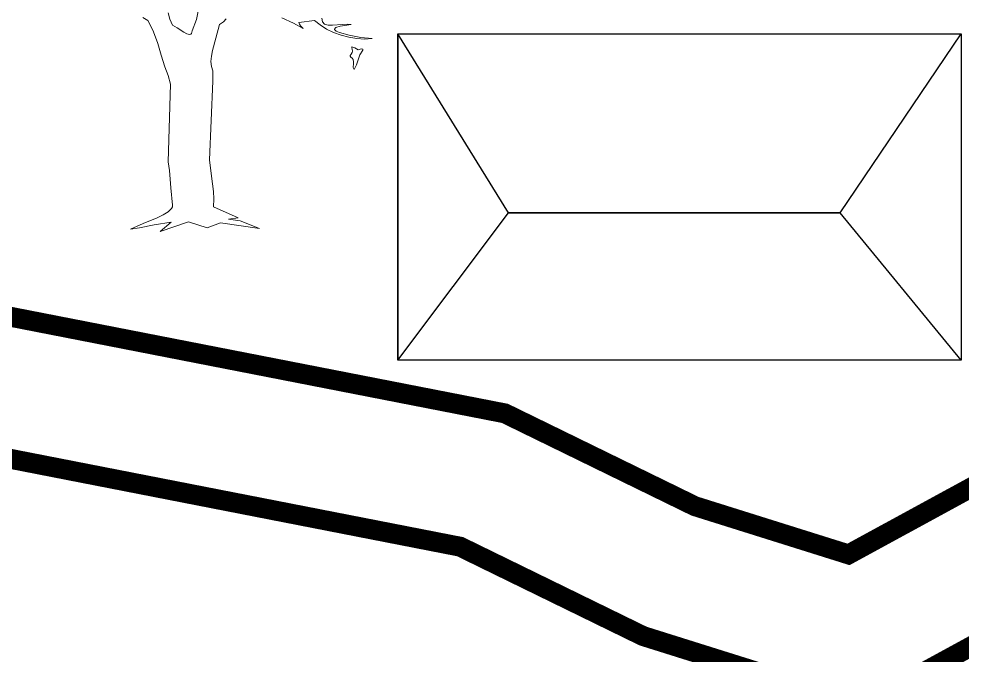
# Model space of a CAD drawing. Header units: inches. Extents: x -885 to 26362, y -28010 to 990.
# Drawn here: x 4400.934 to 4404.649, y -2398.958 to -2396.451 of the extents above; entities that cross this region are included whole.
import ezdxf

# ---------------------------------------------------------------- set-up
doc = ezdxf.new("R2010")
doc.units = ezdxf.units.IN
doc.header["$MEASUREMENT"] = 0
doc.layers.add('BUILDING', color=5, linetype='Continuous', lineweight=15)
doc.layers.add('TREE', color=3, linetype='Continuous', lineweight=15)
doc.layers.add('Text', color=7, linetype='Continuous')

# ---------------------------------------------------------------- blocks, each defined once
blk = doc.blocks.new('tree2')
at = {"layer": 'TREE'}
for points in [[(5207.2682, 5946.3505), (5207.1817, 5946.3209), (5207.2156, 5946.3493), (5207.1632, 5946.3416), (5207.1192, 5946.3327), (5207.0918, 5946.3284), (5207.1299, 5946.3453), (5207.1727, 5946.3629), (5207.1915, 5946.3721), (5207.2069, 5946.3816), (5207.2168, 5946.3915), (5207.2196, 5946.3967), (5207.2202, 5946.402), (5207.2143, 5946.4546), (5207.2103, 5946.5076), (5207.2069, 5946.5341), (5207.2141, 5946.7717), (5207.2067, 5946.7982), (5207.1962, 5946.8244), (5207.1848, 5946.8601), (5207.1744, 5946.8958), (5207.1617, 5946.9315), (5207.1537, 5946.9491), (5207.1442, 5946.9666), (5207.1294, 5946.9753)], [(5207.2064, 5946.9894), (5207.2116, 5946.9706), (5207.2196, 5946.9522), (5207.2338, 5946.9435), (5207.2541, 5946.9306), (5207.2636, 5946.9257), (5207.272, 5946.9238), (5207.2754, 5946.9244), (5207.2778, 5946.9263), (5207.2803, 5946.9343), (5207.2803, 5946.9343)], [(5207.2682, 5946.3508), (5207.3257, 5946.3323), (5207.3665, 5946.347), (5207.4855, 5946.33), (5207.4268, 5946.3539), (5207.3914, 5946.3583), (5207.4209, 5946.3628), (5207.3446, 5946.3967), (5207.3458, 5946.4204), (5207.3449, 5946.4435), (5207.3387, 5946.4897), (5207.3326, 5946.5405), (5207.3428, 5946.7806), (5207.3434, 5946.812), (5207.3388, 5946.8259), (5207.3372, 5946.8407), (5207.3388, 5946.857), (5207.3422, 5946.8739), (5207.3526, 5946.9118), (5207.3631, 5946.9534), (5207.376, 5946.9623), (5207.3841, 5946.9716)], [(5207.554, 5946.9743), (5207.5894, 5946.9577), (5207.6187, 5946.9417), (5207.611, 5946.9503), (5207.6076, 5946.9549), (5207.6061, 5946.9599), (5207.6535, 5946.966), (5207.6711, 5946.9525), (5207.6908, 5946.9401), (5207.7123, 5946.9297), (5207.7354, 5946.9214), (5207.7588, 5946.9149), (5207.7828, 5946.9109), (5207.8069, 5946.9093), (5207.8299, 5946.9106), (5207.7958, 5946.914), (5207.7594, 5946.9208), (5207.7299, 5946.9294), (5207.7203, 5946.934), (5207.7154, 5946.9386), (5207.716, 5946.9417), (5207.7194, 5946.9445), (5207.732, 5946.9488), (5207.7659, 5946.954), (5207.7533, 5946.9552), (5207.7388, 5946.9543), (5207.7086, 5946.9518), (5207.6954, 5946.9522), (5207.6846, 5946.9549), (5207.6778, 5946.9617), (5207.676, 5946.9728)], [(5207.3006, 5947.0051), (5207.2926, 5946.9697), (5207.2803, 5946.9349), (5207.2803, 5946.9349)], [(5207.7697, 5946.8719), (5207.7688, 5946.8785), (5207.7677, 5946.8822), (5207.768, 5946.8857), (5207.7775, 5946.8822), (5207.7872, 5946.8765), (5207.793, 5946.8788), (5207.799, 5946.8797), (5207.8013, 5946.8788), (5207.8016, 5946.8751), (5207.7927, 5946.8607), (5207.7872, 5946.8457), (5207.7823, 5946.8308), (5207.7752, 5946.8164), (5207.772, 5946.8222), (5207.7726, 5946.8345), (5207.7731, 5946.8397), (5207.772, 5946.8472), (5207.7694, 5946.8512), (5207.7651, 5946.8541), (5207.7631, 5946.8567), (5207.7631, 5946.8593), (5207.7657, 5946.8636), (5207.7694, 5946.8679), (5207.7697, 5946.8719)]]:
    blk.add_lwpolyline(points, dxfattribs=at)

msp = doc.modelspace()

# ---------------------------------------------------------------- linework, layer by layer
at = {"layer": 'BUILDING', "const_width": 0.078483}
for points in [[(4398.97681, -2397.249019), (4401.181164, -2397.679817), (4402.848084, -2398.005584), (4403.596713, -2398.371312), (4404.201723, -2398.56129), (4404.797888, -2398.236341), (4404.890286, -2397.746378), (4404.907886, -2397.278602), (4404.987084, -2396.908819), (4405.295078, -2396.609294), (4405.515073, -2396.518697), (4405.68667, -2396.561222), (4405.933065, -2396.661064), (4406.13986, -2396.790488), (4406.13986, -2396.790488), (4406.13986, -2396.790488), (4406.13986, -2396.790488)], [(4398.880424, -2397.789959), (4401.075791, -2398.219), (4402.671827, -2398.530914), (4403.392696, -2398.88308), (4404.259764, -2399.155347), (4405.289492, -2398.594078), (4405.437742, -2397.80795), (4405.455086, -2397.34697), (4405.489427, -2397.186626), (4405.571125, -2397.107175), (4405.682277, -2397.152214), (4406.602872, -2397.291544)]]:
    msp.add_lwpolyline(points, dxfattribs=at)
at = {"layer": 'Text'}
msp.add_lwpolyline([(4402.426097, -2396.509798), (4404.646115, -2396.509798), (4404.646115, -2397.796243), (4402.426097, -2397.796243)], close=True, dxfattribs=at)
msp.add_lwpolyline([(4404.16839, -2397.214838), (4404.646115, -2396.509798), (4404.646115, -2397.796243), (4404.16839, -2397.214838), (4402.862794, -2397.214838), (4402.426097, -2396.509798), (4402.426097, -2397.796243), (4402.862794, -2397.214838)], dxfattribs=at)
at = {"layer": 'Text', "color": 6}
msp.add_lwpolyline([(4402.862794, -2397.214838), (4404.16839, -2397.214838)], dxfattribs=at)

# ---------------------------------------------------------------- block references
at = {"layer": 'TREE', "color": 3, "xscale": 1.288602291024512, "yscale": 1.288602291008523, "zscale": 1.288602291016571}
msp.add_blockref('tree2', (-2308.496469, -10059.731874), dxfattribs=at)

doc.saveas('drawing.dxf')
